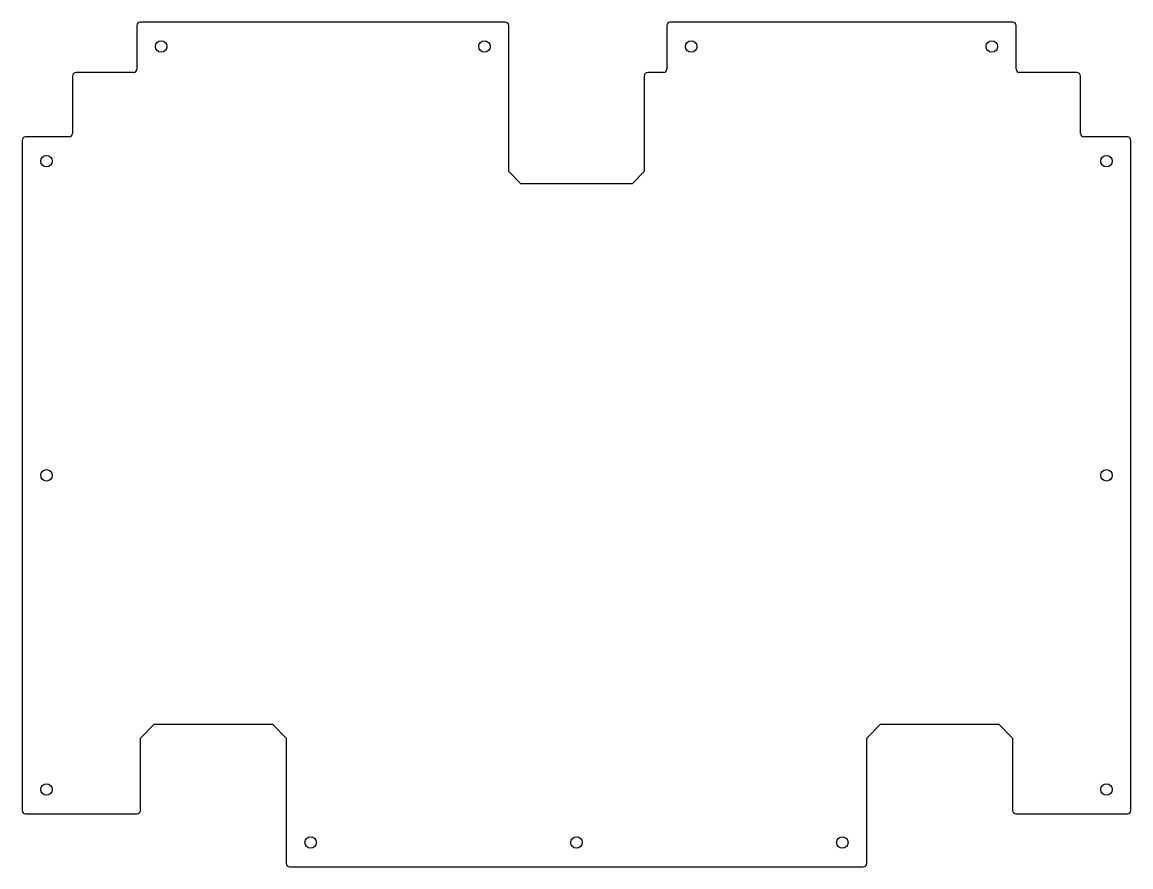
# Model space of a CAD drawing. Header units: millimetres. Extents: x -319 to 319, y -243 to 243.
import ezdxf

# ---------------------------------------------------------------- set-up
doc = ezdxf.new("R2010")
doc.units = ezdxf.units.MM
doc.layers.add('CUTOUTS', color=1, linetype='CONTINUOUS')
doc.layers.add('PERIMETER', color=5, linetype='CONTINUOUS')

msp = doc.modelspace()

# ---------------------------------------------------------------- linework, layer by layer
at = {"layer": 'CUTOUTS'}
for centre in [(-239, 229), (-53, 229), (66, 229), (239, 229), (-305, 163), (305, 163), (-305, -17.75), (305, -17.75), (-305, -198.5), (305, -198.5), (-153, -229), (0, -229), (153, -229)]:
    msp.add_circle(centre, 3.3, dxfattribs=at)
at = {"layer": 'PERIMETER'}
for p, q in [((-41, 243), (-251, 243)), ((251, 243), (54, 243)), ((-253, 241), (-253, 216)), ((-39, 157), (-39, 241)), ((52, 241), (52, 216)), ((253, 216), (253, 241)), ((-290, 212), (-290, 179)), ((-255, 214), (-288, 214)), ((39, 212), (39, 157)), ((50, 214), (41, 214)), ((288, 214), (255, 214)), ((290, 179), (290, 212)), ((-319, 175), (-319, -210.5)), ((-292, 177), (-317, 177)), ((317, 177), (292, 177)), ((319, -210.5), (319, 175)), ((-32, 150), (-39, 157)), ((39, 157), (32, 150)), ((32, 150), (-32, 150)), ((-251, -169), (-243, -161)), ((-243, -161), (-175, -161)), ((-175, -161), (-167, -169)), ((167, -169), (175, -161)), ((175, -161), (243, -161)), ((243, -161), (251, -169)), ((-251, -210.5), (-251, -169)), ((-167, -169), (-167, -241)), ((167, -241), (167, -169)), ((251, -169), (251, -210.5)), ((-317, -212.5), (-253, -212.5)), ((253, -212.5), (317, -212.5)), ((-165, -243), (165, -243))]:
    msp.add_line(p, q, dxfattribs=at)
for centre, start, end in [((-251, 241), 90, 180), ((-41, 241), 0, 90), ((54, 241), 90, 180), ((251, 241), 0, 90), ((-288, 212), 90, 180), ((-255, 216), -90, 0), ((41, 212), 90, 180), ((50, 216), -90, 0), ((255, 216), 180, 270), ((288, 212), 0, 90), ((-292, 179), -90, 0), ((292, 179), 180, 270), ((-317, 175), 90, 180), ((317, 175), 0, 90), ((-317, -210.5), 180, 270), ((-253, -210.5), -90, 0), ((253, -210.5), 180, 270), ((317, -210.5), -90, 0), ((-165, -241), 180, 270), ((165, -241), -90, 0)]:
    msp.add_arc(centre, 2, start, end, dxfattribs=at)

doc.saveas('drawing.dxf')
